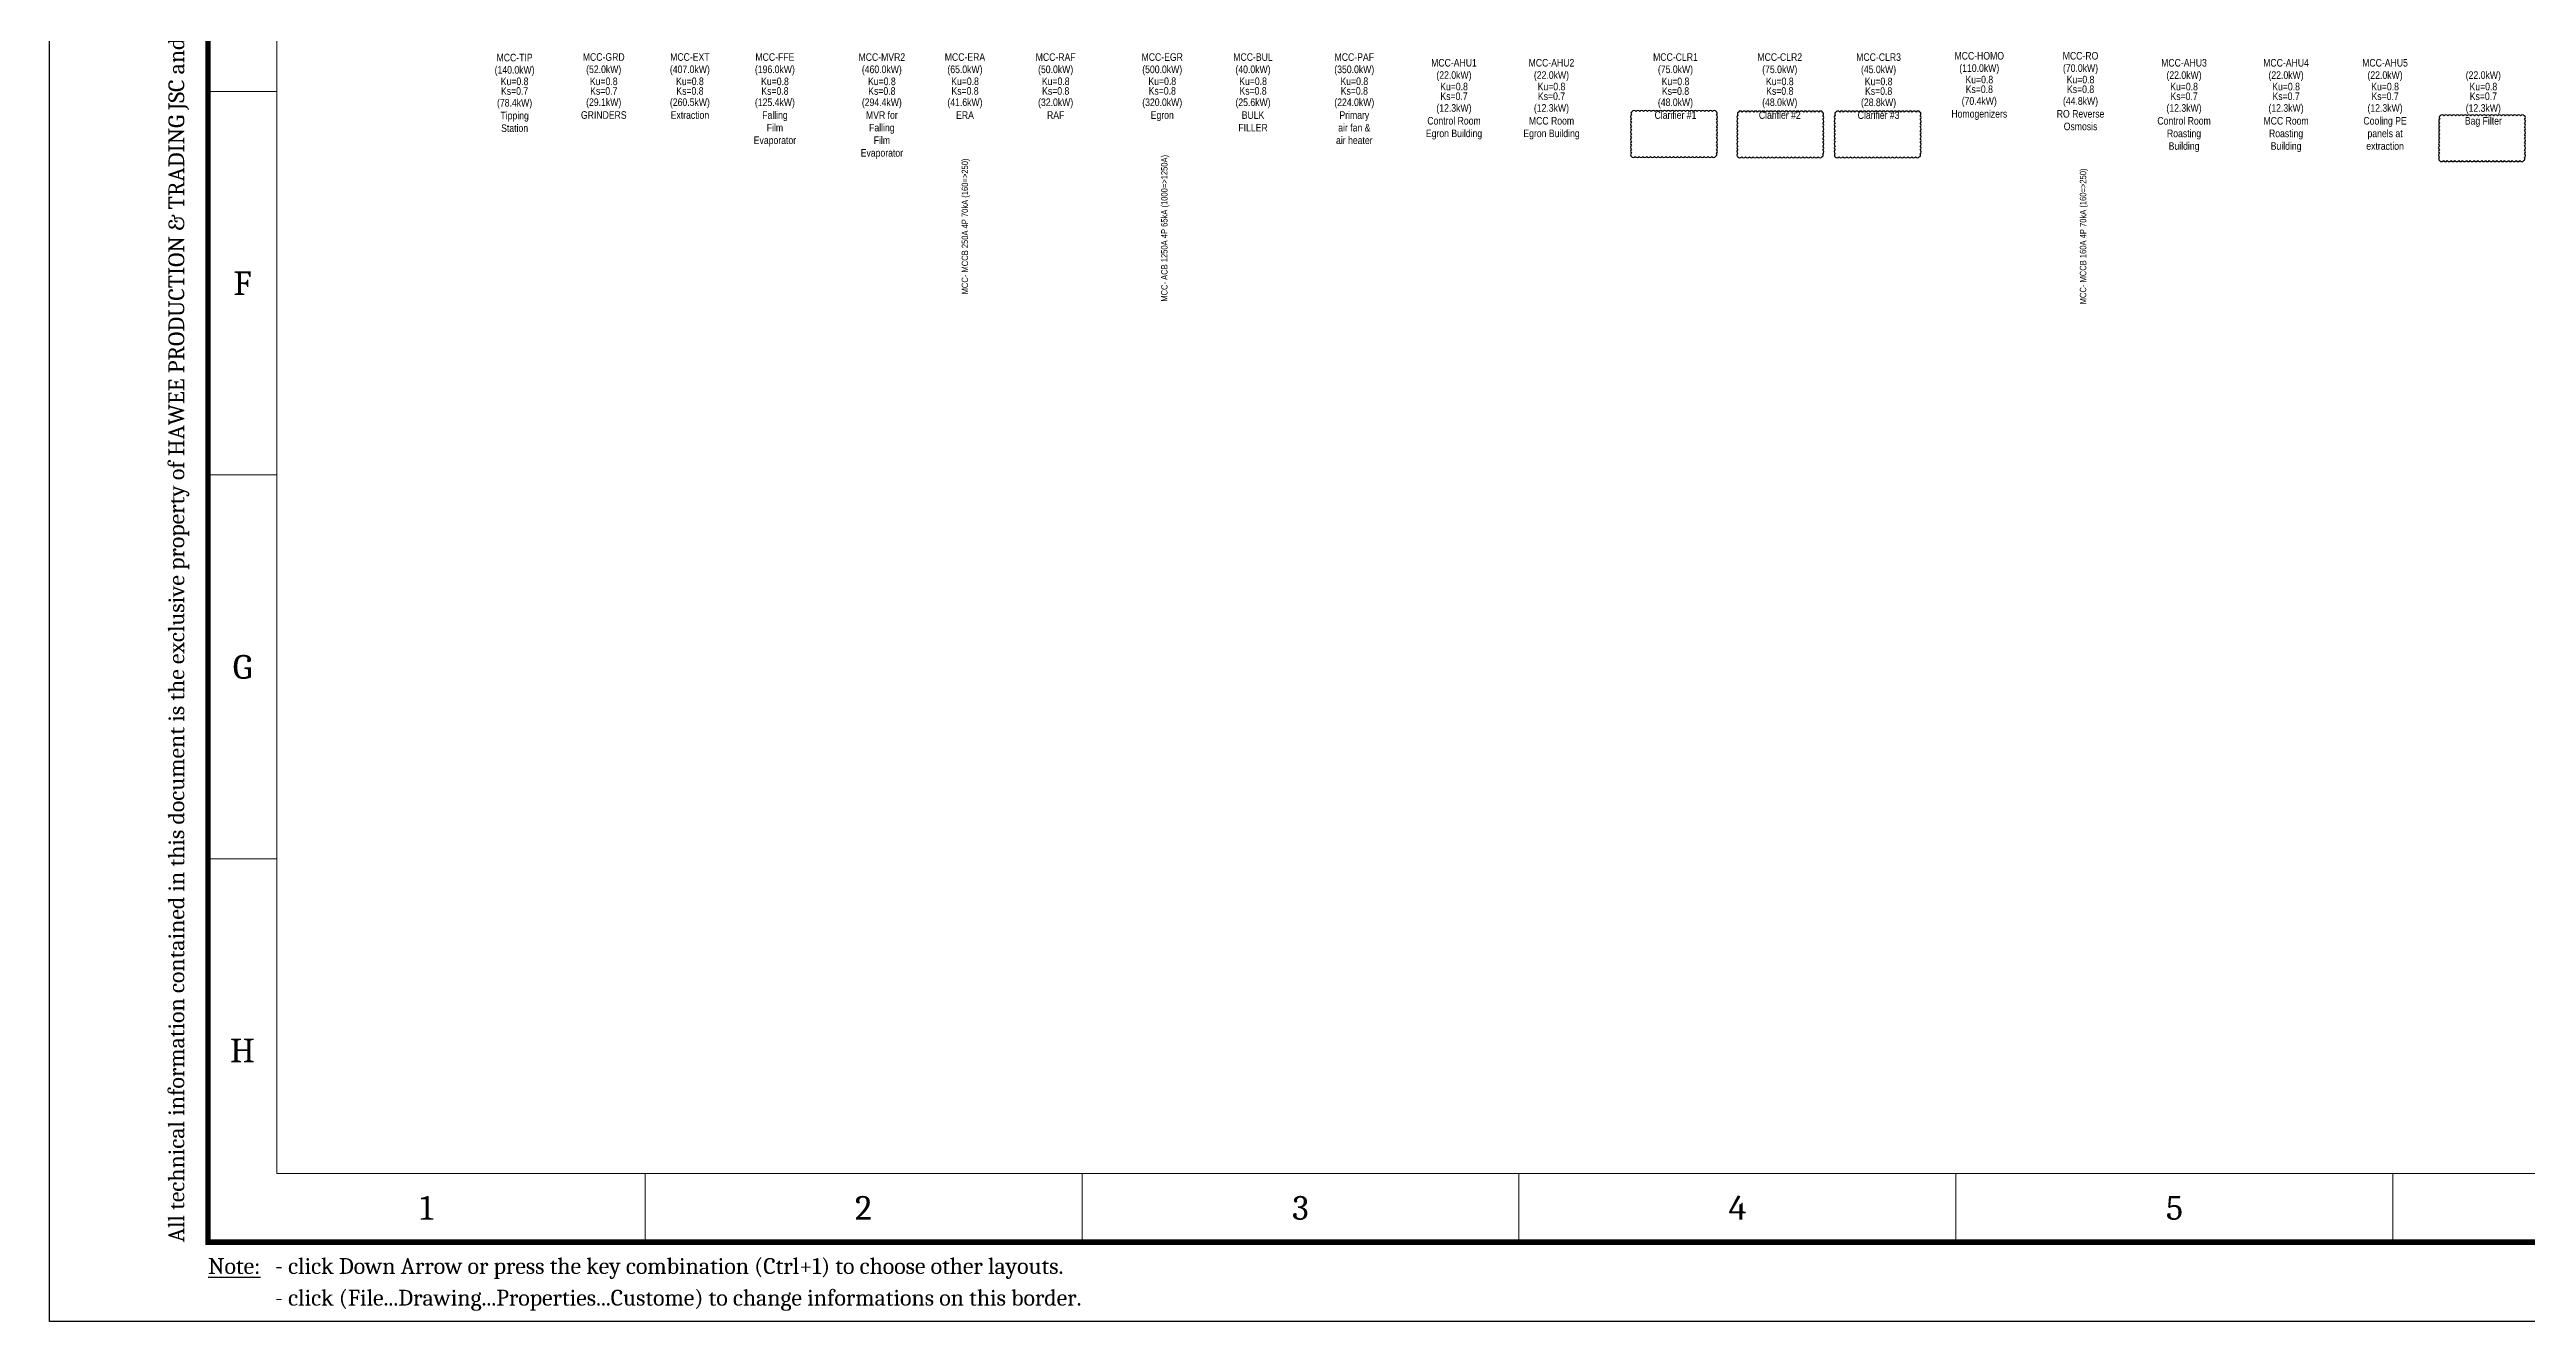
# Model space of a CAD drawing. Header units: millimetres. Extents: x -116965 to 323937, y 291661 to 566926.
# Drawn here: x -58880 to -54504, y 300387 to 302634 of the extents above; entities that cross this region are included whole.
import ezdxf
from ezdxf.enums import TextEntityAlignment as Align

# ---------------------------------------------------------------- set-up
doc = ezdxf.new("R2010")
doc.units = ezdxf.units.MM
doc.layers.get('0').update_dxf_attribs({"lineweight": 18})
doc.layers.add('HV-MV Equipment', color=4, linetype='Continuous', lineweight=9)
doc.layers.add('Text 2', color=2, linetype='Continuous')
doc.styles.add('Hel-Con', font='')
doc.styles.add('hwBorder', font='Cambria.ttf')
doc.styles.add('VNI-HELVE-CONDENSE', font='')
doc.styles.get('Hel-Con').set_extended_font_data('VNI-Helve-Condense')
doc.styles.get('VNI-HELVE-CONDENSE').set_extended_font_data('VNI-Helve-Condense')

# ---------------------------------------------------------------- blocks, each defined once
blk = doc.blocks.new('*U1980')
at = {"color": 5}
for p, q in [((10, 77.61), (14.34, 77.61)), ((10, 53.41), (14.34, 53.41)), ((10, 29.2), (14.34, 29.2)), ((37.57, 5), (37.57, 9.34)), ((65.14, 5), (65.14, 9.34)), ((92.7, 5), (92.7, 9.34)), ((120.27, 5), (120.27, 9.34)), ((147.84, 5), (147.84, 9.34))]:
    blk.add_line(p, q, dxfattribs=at)
at = {"color": 5, "const_width": 0.35}
blk.add_lwpolyline([(10, 198.62), (285.68, 198.62), (285.68, 5), (10, 5)], close=True, dxfattribs=at)
at = {"color": 5}
blk.add_lwpolyline([(14.34, 194.28), (281.34, 194.28), (281.34, 9.34), (14.34, 9.34)], close=True, dxfattribs=at)
at = {"layer": 'Defpoints', "color": 4}
blk.add_lwpolyline([(0, 203.62), (290.68, 203.62), (290.68, 0), (0, 0)], close=True, dxfattribs=at)
at = {"color": 253, "style": 'hwBorder'}
blk.add_text('All technical information contained in this document is the exclusive property of HAWEE PRODUCTION & TRADING JSC and may neither be used nor disclosed without its prior written consent. ', height=1, rotation=90, dxfattribs=at).set_placement((8, 5), align=Align.MIDDLE_LEFT)
for s, p in [('F', (12.17, 65.51)), ('G', (12.17, 41.3)), ('H', (12.17, 17.1)), ('1', (23.78, 7.17)), ('2', (51.35, 7.17)), ('3', (78.92, 7.17)), ('4', (106.49, 7.17)), ('5', (134.06, 7.17))]:
    blk.add_text(s, height=1.5, dxfattribs=at).set_placement(p, align=Align.MIDDLE_CENTER)
at = {"color": 6, "style": 'hwBorder', "flags": 8}
for tag, p in [("DWG'SNAME", (266.34, 59)), ("DWG'SCODE2", (266.34, 51.05))]:
    blk.add_attdef(tag, text='', height=1.5, dxfattribs=at).set_placement(p, align=Align.MIDDLE_CENTER)
at = {"color": 253, "style": 'hwBorder', "flags": 8}
for tag, p in [('REV_0', (253.34, 43.79)), ('REV_MODIFY0', (264.34, 44.1)), ('REV_DATE0', (277.34, 44.1)), ('REV_1', (253.34, 40.48)), ('REV_MODIFY1', (264.34, 40.79)), ('REV_DATE1', (277.34, 40.79)), ('REV_2', (253.34, 37.17)), ('REV_MODIFY2', (264.34, 37.48)), ('REV_DATE2', (277.34, 37.48)), ('REV_MODIFY3', (264.34, 34.17)), ('REV_DATE3', (277.34, 34.17)), ('REV_3', (253.34, 33.86)), ('REV_MODIFY4', (264.34, 30.86)), ('REV_DATE4', (277.34, 30.86)), ('REV_4', (253.34, 30.55))]:
    blk.add_attdef(tag, text='', height=1, dxfattribs=at).set_placement(p, align=Align.MIDDLE_CENTER)
at = {"color": 6, "style": 'hwBorder', "flags": 8}
for tag, p in [('TOLERANCE', (261.54, 27.22)), ('PAGE', (259.34, 15.3))]:
    blk.add_attdef(tag, text='', height=1.5, dxfattribs=at).set_placement(p, align=Align.MIDDLE_LEFT)
at = {"layer": 'Defpoints', "color": 253, "style": 'hwBorder'}
for s, p in [('%%UNote:', (10, 3.5)), ('- click Down Arrow or press the key combination (Ctrl+1) to choose other layouts.', (14.23, 3.5)), ('- click (File...Drawing...Properties...Custome) to change informations on this border.', (14.23, 1.5))]:
    blk.add_text(s, height=1, dxfattribs=at).set_placement(p, align=Align.MIDDLE_LEFT)

msp = doc.modelspace()

# ---------------------------------------------------------------- linework, layer by layer
at = {"layer": 'Text 2'}
for points in [[(-56085.394891, 302445.068764, 0.52056705), (-56078.644035, 302445.068764, 0.52056705), (-56071.89318, 302445.068764, 0.52056705), (-56065.142325, 302445.068764, 0.52056705), (-56058.39147, 302445.068764, 0.52056705), (-56051.640615, 302445.068764, 0.52056705), (-56044.88976, 302445.068764, 0.52056705), (-56038.138905, 302445.068764, 0.52056705), (-56031.38805, 302445.068764, 0.52056705), (-56024.637194, 302445.068764, 0.52056705), (-56017.886339, 302445.068764, 0.52056705), (-56011.135484, 302445.068764, 0.52056705), (-56004.384629, 302445.068764, 0.52056705), (-55997.633774, 302445.068764, 0.52056705), (-55990.882919, 302445.068764, 0.52056705), (-55984.132064, 302445.068764, 0.52056705), (-55977.381208, 302445.068764, 0.52056705), (-55970.630353, 302445.068764, 0.52056705), (-55963.879498, 302445.068764, 0.52056705), (-55957.128643, 302445.068764, 0.52056705), (-55950.377788, 302445.068764, 0.52056705), (-55943.626933, 302445.068764, 0.52056705), (-55936.876078, 302445.068764, 0.52056705), (-55935.486078, 302450.436212, 0.52056705), (-55935.477782, 302457.187062, 0.52056705), (-55935.469486, 302463.937912, 0.52056705), (-55935.46119, 302470.688762, 0.52056705), (-55935.452894, 302477.439612, 0.52056705), (-55935.444597, 302484.190462, 0.52056705), (-55935.436301, 302490.941312, 0.52056705), (-55935.428005, 302497.692162, 0.52056705), (-55935.419709, 302504.443012, 0.52056705), (-55935.411413, 302511.193862, 0.52056705), (-55935.403117, 302517.944712, 0.52056705), (-55935.783628, 302524.307232, 0.52056705), (-55942.534484, 302524.307232, 0.52056705), (-55949.285339, 302524.307232, 0.52056705), (-55956.036194, 302524.307232, 0.52056705), (-55962.787049, 302524.307232, 0.52056705), (-55969.537904, 302524.307232, 0.52056705), (-55976.288759, 302524.307232, 0.52056705), (-55983.039614, 302524.307232, 0.52056705), (-55989.790469, 302524.307232, 0.52056705), (-55996.541325, 302524.307232, 0.52056705), (-56003.29218, 302524.307232, 0.52056705), (-56010.043035, 302524.307232, 0.52056705), (-56016.79389, 302524.307232, 0.52056705), (-56023.544745, 302524.307232, 0.52056705), (-56030.2956, 302524.307232, 0.52056705), (-56037.046455, 302524.307232, 0.52056705), (-56043.797311, 302524.307232, 0.52056705), (-56050.548166, 302524.307232, 0.52056705), (-56057.299021, 302524.307232, 0.52056705), (-56064.049876, 302524.307232, 0.52056705), (-56070.800731, 302524.307232, 0.52056705), (-56077.551586, 302524.307232, 0.52056705), (-56084.302441, 302524.307232, 0.52056705), (-56085.304588, 302518.551454, 0.52056705), (-56085.312884, 302511.800604, 0.52056705), (-56085.32118, 302505.049754, 0.52056705), (-56085.329476, 302498.298904, 0.52056705), (-56085.337772, 302491.548054, 0.52056705), (-56085.346068, 302484.797204, 0.52056705), (-56085.354364, 302478.046354, 0.52056705), (-56085.362661, 302471.295504, 0.52056705), (-56085.370957, 302464.544654, 0.52056705), (-56085.379253, 302457.793804, 0.52056705), (-56085.387549, 302451.042954, 0.52056705)], [(-55897.480931, 302444.202547, 0.52056705), (-55890.730076, 302444.202547, 0.52056705), (-55883.979221, 302444.202547, 0.52056705), (-55877.228366, 302444.202547, 0.52056705), (-55870.477511, 302444.202547, 0.52056705), (-55863.726655, 302444.202547, 0.52056705), (-55856.9758, 302444.202547, 0.52056705), (-55850.224945, 302444.202547, 0.52056705), (-55843.47409, 302444.202547, 0.52056705), (-55836.723235, 302444.202547, 0.52056705), (-55829.97238, 302444.202547, 0.52056705), (-55823.221525, 302444.202547, 0.52056705), (-55816.47067, 302444.202547, 0.52056705), (-55809.719814, 302444.202547, 0.52056705), (-55802.968959, 302444.202547, 0.52056705), (-55796.218104, 302444.202547, 0.52056705), (-55789.467249, 302444.202547, 0.52056705), (-55782.716394, 302444.202547, 0.52056705), (-55775.965539, 302444.202547, 0.52056705), (-55769.214684, 302444.202547, 0.52056705), (-55762.463828, 302444.202547, 0.52056705), (-55755.712973, 302444.202547, 0.52056705), (-55748.962118, 302444.202547, 0.52056705), (-55747.572119, 302449.569994, 0.52056705), (-55747.563822, 302456.320844, 0.52056705), (-55747.555526, 302463.071694, 0.52056705), (-55747.54723, 302469.822545, 0.52056705), (-55747.538934, 302476.573395, 0.52056705), (-55747.530638, 302483.324245, 0.52056705), (-55747.522342, 302490.075095, 0.52056705), (-55747.514046, 302496.825945, 0.52056705), (-55747.50575, 302503.576795, 0.52056705), (-55747.497453, 302510.327645, 0.52056705), (-55747.489157, 302517.078495, 0.52056705), (-55747.869669, 302523.441015, 0.52056705), (-55754.620524, 302523.441015, 0.52056705), (-55761.371379, 302523.441015, 0.52056705), (-55768.122234, 302523.441015, 0.52056705), (-55774.873089, 302523.441015, 0.52056705), (-55781.623945, 302523.441015, 0.52056705), (-55788.3748, 302523.441015, 0.52056705), (-55795.125655, 302523.441015, 0.52056705), (-55801.87651, 302523.441015, 0.52056705), (-55808.627365, 302523.441015, 0.52056705), (-55815.37822, 302523.441015, 0.52056705), (-55822.129075, 302523.441015, 0.52056705), (-55828.879931, 302523.441015, 0.52056705), (-55835.630786, 302523.441015, 0.52056705), (-55842.381641, 302523.441015, 0.52056705), (-55849.132496, 302523.441015, 0.52056705), (-55855.883351, 302523.441015, 0.52056705), (-55862.634206, 302523.441015, 0.52056705), (-55869.385061, 302523.441015, 0.52056705), (-55876.135917, 302523.441015, 0.52056705), (-55882.886772, 302523.441015, 0.52056705), (-55889.637627, 302523.441015, 0.52056705), (-55896.388482, 302523.441015, 0.52056705), (-55897.390628, 302517.685237, 0.52056705), (-55897.398924, 302510.934387, 0.52056705), (-55897.40722, 302504.183537, 0.52056705), (-55897.415517, 302497.432687, 0.52056705), (-55897.423813, 302490.681837, 0.52056705), (-55897.432109, 302483.930987, 0.52056705), (-55897.440405, 302477.180137, 0.52056705), (-55897.448701, 302470.429286, 0.52056705), (-55897.456997, 302463.678436, 0.52056705), (-55897.465293, 302456.927586, 0.52056705), (-55897.473589, 302450.176736, 0.52056705)], [(-55725.462925, 302444.202547, 0.52056705), (-55718.71207, 302444.202547, 0.52056705), (-55711.961214, 302444.202547, 0.52056705), (-55705.210359, 302444.202547, 0.52056705), (-55698.459504, 302444.202547, 0.52056705), (-55691.708649, 302444.202547, 0.52056705), (-55684.957794, 302444.202547, 0.52056705), (-55678.206939, 302444.202547, 0.52056705), (-55671.456084, 302444.202547, 0.52056705), (-55664.705228, 302444.202547, 0.52056705), (-55657.954373, 302444.202547, 0.52056705), (-55651.203518, 302444.202547, 0.52056705), (-55644.452663, 302444.202547, 0.52056705), (-55637.701808, 302444.202547, 0.52056705), (-55630.950953, 302444.202547, 0.52056705), (-55624.200098, 302444.202547, 0.52056705), (-55617.449242, 302444.202547, 0.52056705), (-55610.698387, 302444.202547, 0.52056705), (-55603.947532, 302444.202547, 0.52056705), (-55597.196677, 302444.202547, 0.52056705), (-55590.445822, 302444.202547, 0.52056705), (-55583.694967, 302444.202547, 0.52056705), (-55576.944112, 302444.202547, 0.52056705), (-55575.554112, 302449.569994, 0.52056705), (-55575.545816, 302456.320844, 0.52056705), (-55575.53752, 302463.071694, 0.52056705), (-55575.529224, 302469.822545, 0.52056705), (-55575.520928, 302476.573395, 0.52056705), (-55575.512631, 302483.324245, 0.52056705), (-55575.504335, 302490.075095, 0.52056705), (-55575.496039, 302496.825945, 0.52056705), (-55575.487743, 302503.576795, 0.52056705), (-55575.479447, 302510.327645, 0.52056705), (-55575.471151, 302517.078495, 0.52056705), (-55575.851662, 302523.441015, 0.52056705), (-55582.602518, 302523.441015, 0.52056705), (-55589.353373, 302523.441015, 0.52056705), (-55596.104228, 302523.441015, 0.52056705), (-55602.855083, 302523.441015, 0.52056705), (-55609.605938, 302523.441015, 0.52056705), (-55616.356793, 302523.441015, 0.52056705), (-55623.107648, 302523.441015, 0.52056705), (-55629.858504, 302523.441015, 0.52056705), (-55636.609359, 302523.441015, 0.52056705), (-55643.360214, 302523.441015, 0.52056705), (-55650.111069, 302523.441015, 0.52056705), (-55656.861924, 302523.441015, 0.52056705), (-55663.612779, 302523.441015, 0.52056705), (-55670.363634, 302523.441015, 0.52056705), (-55677.114489, 302523.441015, 0.52056705), (-55683.865345, 302523.441015, 0.52056705), (-55690.6162, 302523.441015, 0.52056705), (-55697.367055, 302523.441015, 0.52056705), (-55704.11791, 302523.441015, 0.52056705), (-55710.868765, 302523.441015, 0.52056705), (-55717.61962, 302523.441015, 0.52056705), (-55724.370475, 302523.441015, 0.52056705), (-55725.372622, 302517.685237, 0.52056705), (-55725.380918, 302510.934387, 0.52056705), (-55725.389214, 302504.183537, 0.52056705), (-55725.39751, 302497.432687, 0.52056705), (-55725.405806, 302490.681837, 0.52056705), (-55725.414102, 302483.930987, 0.52056705), (-55725.422398, 302477.180137, 0.52056705), (-55725.430695, 302470.429286, 0.52056705), (-55725.438991, 302463.678436, 0.52056705), (-55725.447287, 302456.927586, 0.52056705), (-55725.455583, 302450.176736, 0.52056705)], [(-54657.797785, 302437.647351, 0.52056705), (-54651.04693, 302437.647351, 0.52056705), (-54644.296074, 302437.647351, 0.52056705), (-54637.545219, 302437.647351, 0.52056705), (-54630.794364, 302437.647351, 0.52056705), (-54624.043509, 302437.647351, 0.52056705), (-54617.292654, 302437.647351, 0.52056705), (-54610.541799, 302437.647351, 0.52056705), (-54603.790944, 302437.647351, 0.52056705), (-54597.040088, 302437.647351, 0.52056705), (-54590.289233, 302437.647351, 0.52056705), (-54583.538378, 302437.647351, 0.52056705), (-54576.787523, 302437.647351, 0.52056705), (-54570.036668, 302437.647351, 0.52056705), (-54563.285813, 302437.647351, 0.52056705), (-54556.534958, 302437.647351, 0.52056705), (-54549.784103, 302437.647351, 0.52056705), (-54543.033247, 302437.647351, 0.52056705), (-54536.282392, 302437.647351, 0.52056705), (-54529.531537, 302437.647351, 0.52056705), (-54522.780682, 302437.647351, 0.52056705), (-54516.029827, 302437.647351, 0.52056705), (-54509.278972, 302437.647351, 0.52056705), (-54507.888972, 302443.014799, 0.52056705), (-54507.880676, 302449.765649, 0.52056705), (-54507.87238, 302456.516499, 0.52056705), (-54507.864084, 302463.267349, 0.52056705), (-54507.855788, 302470.018199, 0.52056705), (-54507.847491, 302476.769049, 0.52056705), (-54507.839195, 302483.519899, 0.52056705), (-54507.830899, 302490.270749, 0.52056705), (-54507.822603, 302497.021599, 0.52056705), (-54507.814307, 302503.772449, 0.52056705), (-54507.806011, 302510.523299, 0.52056705), (-54508.186522, 302516.885819, 0.52056705), (-54514.937378, 302516.885819, 0.52056705), (-54521.688233, 302516.885819, 0.52056705), (-54528.439088, 302516.885819, 0.52056705), (-54535.189943, 302516.885819, 0.52056705), (-54541.940798, 302516.885819, 0.52056705), (-54548.691653, 302516.885819, 0.52056705), (-54555.442508, 302516.885819, 0.52056705), (-54562.193364, 302516.885819, 0.52056705), (-54568.944219, 302516.885819, 0.52056705), (-54575.695074, 302516.885819, 0.52056705), (-54582.445929, 302516.885819, 0.52056705), (-54589.196784, 302516.885819, 0.52056705), (-54595.947639, 302516.885819, 0.52056705), (-54602.698494, 302516.885819, 0.52056705), (-54609.44935, 302516.885819, 0.52056705), (-54616.200205, 302516.885819, 0.52056705), (-54622.95106, 302516.885819, 0.52056705), (-54629.701915, 302516.885819, 0.52056705), (-54636.45277, 302516.885819, 0.52056705), (-54643.203625, 302516.885819, 0.52056705), (-54649.95448, 302516.885819, 0.52056705), (-54656.705336, 302516.885819, 0.52056705), (-54657.707482, 302511.130041, 0.52056705), (-54657.715778, 302504.379191, 0.52056705), (-54657.724074, 302497.628341, 0.52056705), (-54657.73237, 302490.877491, 0.52056705), (-54657.740666, 302484.126641, 0.52056705), (-54657.748962, 302477.375791, 0.52056705), (-54657.757259, 302470.624941, 0.52056705), (-54657.765555, 302463.874091, 0.52056705), (-54657.773851, 302457.123241, 0.52056705), (-54657.782147, 302450.372391, 0.52056705), (-54657.790443, 302443.62154, 0.52056705)]]:
    msp.add_lwpolyline(points, format="xyb", close=True, dxfattribs=at)

# ---------------------------------------------------------------- block references
at = {"ltscale": 5, "xscale": 28, "yscale": 28, "zscale": 28}
msp.add_blockref('*U1980', (-58879.961977, 300386.757971), dxfattribs=at)

# ---------------------------------------------------------------- texts
at = {"layer": 'HV-MV Equipment', "color": 1, "lineweight": 9, "style": 'Hel-Con'}
for s, p in [('MCC- ACB 1250A 4P 65kA (1000=>1250A)', (-56905.063208, 302317.991879)), ('MCC- MCCB 250A 4P 70kA (160=>250)', (-57257.415912, 302321.271706)), ('MCC- MCCB 160A 4P 70kA (160=>250)', (-55282.133115, 302303.71147))]:
    msp.add_text(s, height=11.21430128, rotation=90, dxfattribs=at).set_placement(p, align=Align.CENTER)
at = {"layer": 'HV-MV Equipment', "color": 7, "lineweight": 9, "attachment_point": 2, "style": 'VNI-HELVE-CONDENSE'}
for s, insert, char_height, width in [('MCC-TIP', (-58058.429572, 302626.358553), 13.3503587, 86.56946681), ('MCC-GRD', (-57900.994196, 302627.354817), 13.3503587, 86.56946681), ('MCC-EXT', (-57748.80004, 302627.347081), 13.3503587, 86.56946681), ('MCC-FFE', (-57598.607821, 302627.277273), 13.3503587, 86.56946681), ('MCC-MVR2', (-57409.701066, 302627.246308), 13.3503587, 86.56946681), ('MCC-ERA', (-57262.847121, 302627.271357), 13.3503587, 182.61067919), ('MCC-RAF', (-57102.642682, 302627.263214), 13.3503587, 182.61067919), ('MCC-EGR', (-56914.402625, 302627.253645), 13.3503587, 86.56946681), ('MCC-BUL', (-56754.024594, 302627.249289), 13.3503587, 86.56946681), ('MCC-PAF', (-56575.129852, 302627.23684), 13.3503587, 86.56946681), ('MCC-AHU1', (-56399.012972, 302617.17274), 13.3503587, 86.56946681), ('MCC-AHU2', (-56226.793346, 302617.163986), 13.3503587, 86.56946681), ('MCC-CLR1', (-56007.739474, 302627.259023), 13.3503587, 86.56946681), ('MCC-CLR2', (-55823.504389, 302627.249658), 13.3503587, 86.56946681), ('MCC-CLR3', (-55648.937415, 302627.16421), 13.3503587, 86.56946681), ('MCC-HOMO', (-55471.064468, 302629.483698), 13.3503587, 86.56946681), ('MCC-RO ', (-55292.193171, 302629.474606), 13.3503587, 86.56946681), ('MCC-AHU3', (-55109.368444, 302617.125713), 13.3503587, 86.56946681), ('MCC-AHU4', (-54929.138806, 302617.116552), 13.3503587, 86.56946681), ('MCC-AHU5', (-54754.248904, 302617.125713), 13.3503587, 86.56946681), ('(140.0kW)', (-58058.429572, 302604.672862), 13.3503587, 86.56946681), ('Ku=0.8', (-58058.429572, 302584.36794), 13.3503587, 86.56946681), ('(52.0kW)', (-57900.994196, 302605.669126), 13.3503587, 86.56946681), ('Ku=0.8', (-57900.895476, 302584.4089), 13.3503587, 86.56946681), ('(407.0kW)', (-57748.80004, 302605.66139), 13.3503587, 86.56946681), ('Ku=0.8', (-57748.70132, 302584.401164), 13.3503587, 86.56946681), ('(196.0kW)', (-57598.607821, 302605.591582), 13.3503587, 86.56946681), ('Ku=0.8', (-57598.509101, 302584.331356), 13.3503587, 86.56946681), ('(460.0kW)', (-57409.701066, 302605.560617), 13.3503587, 86.56946681), ('Ku=0.8', (-57409.602346, 302584.351415), 13.3503587, 86.56946681), ('(65.0kW)', (-57262.847121, 302605.585666), 13.3503587, 86.56946681), ('Ku=0.8', (-57262.748401, 302584.47851), 13.3503587, 86.56946681), ('(50.0kW)', (-57102.642682, 302605.577522), 13.3503587, 86.56946681), ('Ku=0.8', (-57102.543962, 302584.470367), 13.3503587, 86.56946681), ('(500.0kW)', (-56914.402625, 302605.567954), 13.3503587, 86.56946681), ('Ku=0.8', (-56914.303905, 302584.562846), 13.3503587, 86.56946681), ('(40.0kW)', (-56754.024594, 302605.563598), 13.3503587, 86.56946681), ('Ku=0.8', (-56753.925874, 302584.55849), 13.3503587, 86.56946681), ('(350.0kW)', (-56575.129852, 302605.551149), 13.3503587, 86.56946681), ('Ku=0.8', (-56575.031132, 302584.546041), 13.3503587, 86.56946681), ('(22.0kW)', (-56399.012972, 302595.487049), 13.3503587, 86.56946681), ('Ku=0.8', (-56398.914252, 302575.147872), 13.3503587, 86.56946681), ('(22.0kW)', (-56226.793346, 302595.478295), 13.3503587, 86.56946681), ('Ku=0.8', (-56226.694626, 302575.139118), 13.3503587, 86.56946681), ('(75.0kW)', (-56007.739474, 302605.573332), 13.3503587, 86.56946681), ('Ku=0.8', (-56007.640755, 302584.313106), 13.3503587, 86.56946681), ('(75.0kW)', (-55823.504389, 302605.563967), 13.3503587, 86.56946681), ('Ku=0.8', (-55823.40567, 302584.303741), 13.3503587, 86.56946681), ('(45.0kW)', (-55648.937415, 302605.478519), 13.3503587, 86.56946681), ('Ku=0.8', (-55648.838695, 302584.218293), 13.3503587, 86.56946681), ('(110.0kW)', (-55471.064468, 302607.798006), 13.3503587, 86.56946681), ('Ku=0.8', (-55470.965748, 302587.45883), 13.3503587, 86.56946681), ('Ks=0.8', (-55470.965748, 302570.412759), 13.3503587, 86.56946681), ('(70.0kW)', (-55292.193171, 302607.788914), 13.3503587, 86.56946681), ('Ku=0.8', (-55292.094452, 302587.449738), 13.3503587, 86.56946681), ('Ks=0.8', (-55292.094452, 302570.403667), 13.3503587, 86.56946681), ('(22.0kW)', (-55109.368444, 302595.440022), 13.3503587, 86.56946681), ('Ku=0.8', (-55109.269725, 302575.100845), 13.3503587, 86.56946681), ('(22.0kW)', (-54929.138806, 302595.430861), 13.3503587, 86.56946681), ('Ku=0.8', (-54929.040087, 302575.091684), 13.3503587, 86.56946681), ('(22.0kW)', (-54754.248904, 302595.440022), 13.3503587, 86.56946681), ('Ku=0.8', (-54754.150184, 302575.100845), 13.3503587, 86.56946681), ('(22.0kW)', (-54580.694241, 302595.430861), 13.3503587, 86.56946681), ('Ku=0.8', (-54580.595521, 302575.091684), 13.3503587, 86.56946681), ('(78.4kW)', (-58058.429572, 302546.519637), 13.3503587, 86.56946681), ('Ks=0.7', (-58058.429572, 302567.321869), 13.3503587, 86.56946681), ('GRINDERS', (-57900.92394, 302524.870848), 13.3503587, 159.39514374), ('(29.1kW)', (-57900.994196, 302547.515901), 13.3503587, 86.56946681), ('Ks=0.7', (-57900.895476, 302567.36283), 13.3503587, 86.56946681), ('(260.5kW)', (-57748.80004, 302547.508165), 13.3503587, 86.56946681), ('Extraction', (-57748.729784, 302524.863112), 13.3503587, 67.33564903), ('Ks=0.8', (-57748.70132, 302567.355094), 13.3503587, 86.56946681), ('Falling Film Evaporator', (-57598.537565, 302524.793304), 13.35035867, 67.33564903), ('\\pt80.10215;(125.4kW)', (-57598.607821, 302547.438357), 13.35035867, 86.56946681), ('Ks=0.8', (-57598.509101, 302567.285285), 13.3503587, 86.56946681), ('MVR for Falling Film Evaporator', (-57409.63081, 302524.762338), 13.35035867, 67.33564903), ('(294.4kW)', (-57409.701066, 302547.407392), 13.3503587, 86.56946681), ('Ks=0.8', (-57409.602346, 302567.305344), 13.3503587, 86.56946681), ('(41.6kW)', (-57262.847121, 302547.432441), 13.3503587, 86.56946681), ('Ks=0.8', (-57262.748401, 302567.43244), 13.3503587, 86.56946681), ('ERA', (-57262.776865, 302524.787387), 13.3503587, 67.33564903), ('(32.0kW)', (-57102.642682, 302547.424298), 13.3503587, 86.56946681), ('Ks=0.8', (-57102.543962, 302567.424296), 13.3503587, 86.56946681), ('RAF', (-57102.572426, 302524.779244), 13.3503587, 67.33564903), ('(320.0kW)', (-56914.402625, 302547.414729), 13.3503587, 86.56946681), ('Ks=0.8', (-56914.303905, 302567.516775), 13.3503587, 86.56946681), ('Egron', (-56914.332369, 302524.769676), 13.3503587, 67.33564903), ('(25.6kW)', (-56754.024594, 302547.410373), 13.3503587, 86.56946681), ('BULK FILLER', (-56753.954338, 302524.76532), 13.35035867, 67.33564903), ('Ks=0.8', (-56753.925874, 302567.512419), 13.3503587, 86.56946681), ('(224.0kW)', (-56575.129852, 302547.397924), 13.3503587, 86.56946681), ('Primary air fan & air heater', (-56575.059596, 302524.75287), 13.35035867, 67.33564903), ('Ks=0.8', (-56575.031132, 302567.49997), 13.3503587, 86.56946681), ('(12.3kW)', (-56399.012972, 302537.333824), 13.3503587, 86.56946681), ('Ks=0.7', (-56398.914252, 302558.101801), 13.3503587, 86.56946681), ('(12.3kW)', (-56226.793346, 302537.32507), 13.3503587, 86.56946681), ('Ks=0.7', (-56226.694626, 302558.093047), 13.3503587, 86.56946681), ('Clarifier #1', (-56007.669219, 302524.775053), 13.35035867, 152.67169751), ('(48.0kW)', (-56007.739474, 302547.420107), 13.3503587, 86.56946681), ('Ks=0.8', (-56007.640755, 302567.267035), 13.3503587, 86.56946681), ('Clarifier #2', (-55823.434134, 302524.765689), 13.35035867, 159.39514374), ('(48.0kW)', (-55823.504389, 302547.410742), 13.3503587, 86.56946681), ('Ks=0.8', (-55823.40567, 302567.257671), 13.3503587, 86.56946681), ('Clarifier #3', (-55648.867159, 302524.680241), 13.35035867, 137.02675527), ('(28.8kW)', (-55648.937415, 302547.325294), 13.3503587, 86.56946681), ('Ks=0.8', (-55648.838695, 302567.172223), 13.3503587, 86.56946681), ('Homogenizers ', (-55470.994212, 302526.999728), 13.35035867, 105.62016727), ('(70.4kW)', (-55471.064468, 302549.644782), 13.3503587, 86.56946681), ('RO Reverse Osmosis', (-55292.122916, 302526.990636), 13.35035867, 105.62016727), ('(44.8kW)', (-55292.193171, 302549.63569), 13.3503587, 86.56946681), ('(12.3kW)', (-55109.368444, 302537.286797), 13.3503587, 86.56946681), ('Ks=0.7', (-55109.269725, 302558.054774), 13.3503587, 86.56946681), ('(12.3kW)', (-54929.138806, 302537.277636), 13.3503587, 86.56946681), ('Ks=0.7', (-54929.040087, 302558.045613), 13.3503587, 86.56946681), ('(12.3kW)', (-54754.248904, 302537.286797), 13.3503587, 86.56946681), ('Ks=0.7', (-54754.150184, 302558.054774), 13.3503587, 86.56946681), ('(12.3kW)', (-54580.694241, 302537.277636), 13.3503587, 86.56946681), ('Ks=0.7', (-54580.595521, 302558.045613), 13.3503587, 86.56946681), ('Tipping Station ', (-58058.359317, 302523.874583), 13.35035867, 67.33564903), ('Control Room Egron Building', (-56398.942716, 302514.68877), 13.35035867, 105.62016727), ('MCC Room Egron Building', (-56226.72309, 302514.680016), 13.35035867, 105.62016727), ('Control Room Roasting Building', (-55109.298189, 302514.641743), 13.35035867, 105.62016727), ('MCC Room Roasting Building', (-54929.068551, 302514.632582), 13.35035867, 105.62016727), ('Cooling PE panels at extraction', (-54754.178648, 302514.641743), 13.35035867, 105.62016727), ('Bag Filter', (-54580.623985, 302514.632582), 13.3503587, 105.62016727)]:
    msp.add_mtext(s, dxfattribs=dict(at, insert=insert, char_height=char_height, width=width))

doc.saveas('drawing.dxf')
